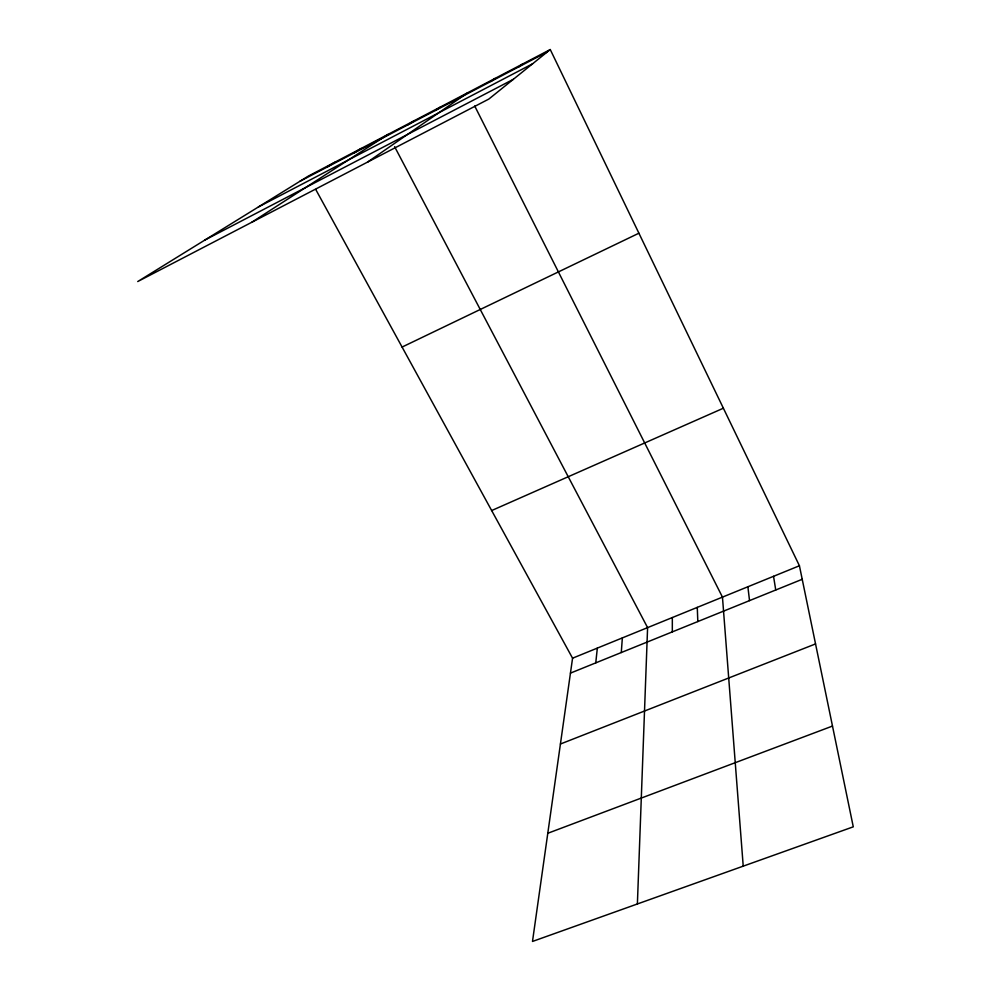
<?xml version="1.0" encoding="UTF-8"?>
<svg xmlns="http://www.w3.org/2000/svg" width="991" height="991" viewBox="0 0 991 991"><rect width="100%" height="100%" fill="white"/><g stroke="black" fill="none" stroke-linecap="round" stroke-linejoin="round"><path stroke-width="1.49" d="M672.319 631.874L672.332 617.554M637.386 903.965L647.594 627.625L394.616 146.68M621.283 652.536L622.348 637.907M595.752 662.88L597.338 648.102M315.708 189.417L572.563 658.197L532.489 941.45L853.276 826.828L799.427 565.762L550.253 49.55L308.387 176.064L137.724 281.555L488.836 99.063L550.253 49.55M518.838 66.831L522.53 64.056M490.756 81.522L495.091 78.4M367.562 162.09L467.938 92.609M435.458 110.435L441.069 106.656M408.242 124.668L414.461 120.58M251.739 222.294L388.125 134.355M353.849 153.109L361.269 148.402M326.683 167.318L334.698 162.301M299.802 181.365L547.23 51.99M258.378 206.97L532.539 63.833M204.827 240.07L513.313 79.33M402.086 347.061L638.91 233.207M491.66 510.551L723.38 408.218M572.563 658.197L799.427 565.762M570.444 673.124L802.215 579.289M560.423 744.018L815.543 643.927M547.8 833.27L832.49 726.069M474.714 106.025L722.464 597.127L743.225 866.146M773.537 576.316L775.742 590.004M747.883 586.771L749.53 600.62M697.28 607.384L697.813 621.555"/></g></svg>
